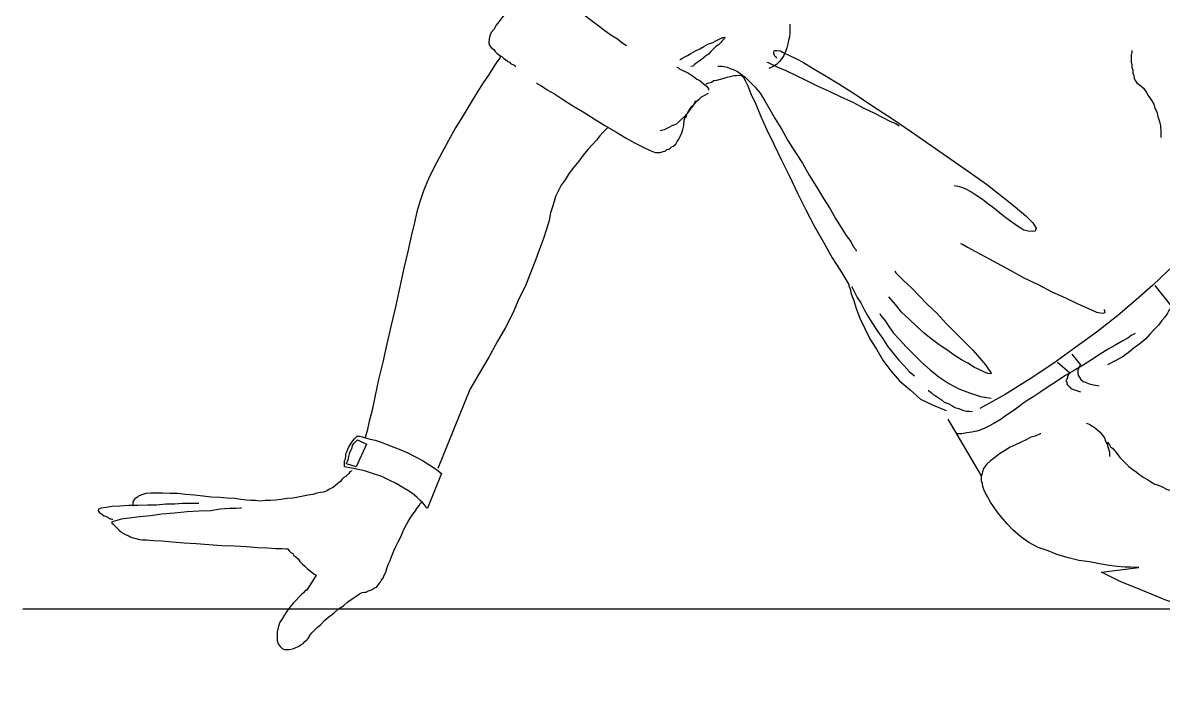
# Model space of a CAD drawing. Extents: x 143.27 to 145.18, y 59.79 to 61.15.
# Drawn here: x 143.268 to 144.064, y 60.239 to 60.699 of the extents above; entities that cross this region are included whole.
import ezdxf

# ---------------------------------------------------------------- set-up
doc = ezdxf.new("R2010")
doc.units = 0
doc.header["$MEASUREMENT"] = 0
doc.layers.get('0').update_dxf_attribs({"linetype": 'CONTINUOUS'})

msp = doc.modelspace()

# ---------------------------------------------------------------- linework, layer by layer
at = {"linetype": 'Continuous'}
for points in [[(143.63192, 60.72703), (143.63227, 60.72668), (143.63368, 60.72527), (143.63578, 60.72352), (143.63894, 60.72106), (143.64245, 60.71825), (143.64631, 60.71543), (143.65052, 60.71158), (143.65474, 60.70807), (143.65965, 60.7042), (143.66457, 60.70035), (143.66913, 60.69684), (143.67405, 60.69333), (143.67826, 60.69016), (143.68282, 60.68736), (143.68599, 60.6849), (143.68914, 60.68279)], [(143.61577, 60.71579), (143.61472, 60.71438), (143.61297, 60.71333), (143.6112, 60.71088), (143.6091, 60.70878), (143.60664, 60.70666), (143.60418, 60.70456), (143.60208, 60.7021), (143.59997, 60.6993), (143.59821, 60.69684), (143.59646, 60.69402), (143.5947, 60.69192), (143.59365, 60.68946), (143.59331, 60.68736), (143.59295, 60.6849), (143.59331, 60.68315), (143.5947, 60.68139)], [(143.80325, 60.69754), (143.80325, 60.69718), (143.80325, 60.69613), (143.80325, 60.69508), (143.80325, 60.69333), (143.80325, 60.69157), (143.80289, 60.68876), (143.8022, 60.6863), (143.80184, 60.68385), (143.80113, 60.68103), (143.80008, 60.67857), (143.79903, 60.67577), (143.79762, 60.67367), (143.79587, 60.67155), (143.79377, 60.66945), (143.79166, 60.66804), (143.78851, 60.66665)], [(143.5947, 60.68139), (143.59646, 60.67998), (143.59751, 60.67857), (143.59892, 60.67718), (143.60067, 60.67577), (143.60208, 60.67506), (143.60348, 60.67367), (143.60454, 60.67296), (143.60594, 60.67191), (143.60734, 60.67121), (143.60805, 60.67016), (143.6091, 60.6698), (143.6098, 60.66945), (143.61085, 60.66909), (143.6112, 60.6684), (143.6112, 60.6684), (143.61156, 60.66804)], [(143.72636, 60.67296), (143.7267, 60.67296), (143.72777, 60.67367), (143.72952, 60.67472), (143.73162, 60.67577), (143.73408, 60.67718), (143.73725, 60.67893), (143.7404, 60.68033), (143.74322, 60.6821), (143.74637, 60.68385), (143.74953, 60.6849), (143.75199, 60.6863), (143.75479, 60.68771), (143.7562, 60.68841), (143.7576, 60.68841), (143.75796, 60.68841), (143.7576, 60.68806)], [(143.7576, 60.68806), (143.75725, 60.68736), (143.75584, 60.68595), (143.75479, 60.68454), (143.7534, 60.68315), (143.75163, 60.6821), (143.74987, 60.68033), (143.74812, 60.67857), (143.74637, 60.67682), (143.74427, 60.67542), (143.74251, 60.67367), (143.74076, 60.6726), (143.739, 60.67121), (143.73759, 60.67016), (143.73654, 60.66945), (143.73549, 60.6684), (143.73408, 60.66804)], [(143.60103, 60.67506), (143.60067, 60.67401), (143.59892, 60.67155), (143.59646, 60.66804), (143.59331, 60.66278), (143.58909, 60.65681), (143.58452, 60.64979), (143.57996, 60.64207), (143.57504, 60.63399), (143.56978, 60.62521), (143.56486, 60.61644), (143.55995, 60.60731), (143.55504, 60.59819), (143.55082, 60.58976), (143.54731, 60.58133), (143.54485, 60.57361), (143.54275, 60.56659)], [(143.79377, 60.67401), (143.79377, 60.67472), (143.79306, 60.67506), (143.79271, 60.67542), (143.79236, 60.67647), (143.79201, 60.67718), (143.79201, 60.67823), (143.79201, 60.67857), (143.79236, 60.67893), (143.79306, 60.67928), (143.79446, 60.67928), (143.79657, 60.67893), (143.79938, 60.67752), (143.80289, 60.67577), (143.80746, 60.67367), (143.81273, 60.67085), (143.8194, 60.66665)], [(144.04198, 60.67928), (144.04198, 60.67893), (144.04198, 60.67857), (144.04198, 60.67752), (144.04162, 60.67647), (144.04162, 60.67472), (144.04162, 60.67331), (144.04162, 60.67121), (144.04198, 60.66945), (144.04198, 60.66734), (144.04267, 60.66559), (144.04267, 60.66349), (144.04338, 60.66173), (144.04374, 60.65998), (144.04443, 60.65822), (144.04549, 60.65681), (144.04654, 60.65611)], [(143.72425, 60.6677), (143.72425, 60.6677), (143.72531, 60.66734), (143.72636, 60.66629), (143.72811, 60.66559), (143.72987, 60.66454), (143.73162, 60.66383), (143.73374, 60.66244), (143.73584, 60.66103), (143.7383, 60.65927), (143.7404, 60.65822), (143.74215, 60.65681), (143.74391, 60.6554), (143.74497, 60.65435), (143.74602, 60.6533), (143.74637, 60.6526), (143.74637, 60.65155)], [(143.75304, 60.66804), (143.75304, 60.6684), (143.75374, 60.6684), (143.75479, 60.6684), (143.75584, 60.6684), (143.75725, 60.66804), (143.75935, 60.6677), (143.76147, 60.66665), (143.76357, 60.66594), (143.76673, 60.66454), (143.76954, 60.66244), (143.77235, 60.66032), (143.7755, 60.65716), (143.77901, 60.65365), (143.78254, 60.64943), (143.78569, 60.64417), (143.7892, 60.6382)], [(143.7871, 60.67121), (143.78815, 60.67085), (143.79095, 60.66945), (143.79482, 60.6677), (143.80043, 60.66524), (143.8071, 60.66208), (143.81448, 60.65857), (143.8222, 60.65471), (143.83063, 60.65084), (143.8387, 60.64699), (143.84713, 60.64312), (143.85485, 60.63891), (143.86187, 60.63574), (143.8682, 60.63259), (143.87346, 60.62977), (143.87732, 60.62838), (143.87943, 60.62662)], [(143.8194, 60.66665), (143.82747, 60.66208), (143.8373, 60.65611), (143.84888, 60.64874), (143.86117, 60.64031), (143.87486, 60.63154), (143.8882, 60.62241), (143.9019, 60.61293), (143.91559, 60.60345), (143.92858, 60.59432), (143.94051, 60.58589), (143.9514, 60.57746), (143.96052, 60.5701), (143.9679, 60.56377), (143.97282, 60.55887), (143.97528, 60.55536), (143.97457, 60.55324)], [(143.74461, 60.65611), (143.74497, 60.65611), (143.74602, 60.65647), (143.74672, 60.65681), (143.74848, 60.65716), (143.75023, 60.65822), (143.75233, 60.65857), (143.75479, 60.65927), (143.75725, 60.65998), (143.75935, 60.66068), (143.76147, 60.66103), (143.76427, 60.66173), (143.76603, 60.66173), (143.76778, 60.66208), (143.76954, 60.66173), (143.77024, 60.66103), (143.77094, 60.66032)], [(143.77094, 60.66032), (143.77199, 60.65822), (143.77375, 60.65471), (143.77586, 60.64909), (143.77937, 60.64171), (143.78288, 60.6333), (143.7871, 60.6238), (143.79201, 60.61398), (143.79728, 60.60275), (143.80289, 60.59152), (143.80851, 60.57958), (143.81448, 60.56799), (143.82045, 60.55641), (143.82676, 60.54552), (143.83273, 60.53463), (143.8387, 60.52516), (143.84432, 60.51604)], [(143.6263, 60.65681), (143.62701, 60.65611), (143.62981, 60.65471), (143.63368, 60.65189), (143.63894, 60.64909), (143.64455, 60.64522), (143.65158, 60.64066), (143.65895, 60.63645), (143.66667, 60.63154), (143.67405, 60.62697), (143.68177, 60.62241), (143.68879, 60.61819), (143.69511, 60.61469), (143.70073, 60.61188), (143.70565, 60.60942), (143.70916, 60.60801), (143.71091, 60.60801)], [(144.04654, 60.65611), (144.04759, 60.65506), (144.04864, 60.65435), (144.05005, 60.65296), (144.0511, 60.65155), (144.05251, 60.64979), (144.05321, 60.64804), (144.05461, 60.64628), (144.05602, 60.64417), (144.05743, 60.64171), (144.05812, 60.63891), (144.05953, 60.63645), (144.06023, 60.6333), (144.06128, 60.62977), (144.06199, 60.62662), (144.06233, 60.62241), (144.06233, 60.61854)], [(143.73725, 60.64417), (143.73725, 60.64382), (143.73689, 60.64347), (143.73654, 60.64242), (143.73584, 60.64137), (143.73513, 60.63996), (143.73374, 60.63856), (143.73267, 60.63681), (143.73128, 60.63505), (143.72952, 60.63294), (143.72741, 60.63118), (143.72565, 60.62943), (143.72355, 60.62767), (143.72074, 60.62662), (143.71829, 60.62521), (143.71547, 60.6238), (143.71267, 60.62311)], [(143.72952, 60.63048), (143.72952, 60.63048), (143.72952, 60.63084), (143.72987, 60.63154), (143.72987, 60.63259), (143.73092, 60.6333), (143.73128, 60.63469), (143.73198, 60.6361), (143.73303, 60.63786), (143.73374, 60.63891), (143.73513, 60.64066), (143.73654, 60.64207), (143.7383, 60.64382), (143.74005, 60.64558), (143.74146, 60.64699), (143.74391, 60.64804), (143.74637, 60.64943)], [(143.7892, 60.6382), (143.79306, 60.63154), (143.79762, 60.62416), (143.80184, 60.61644), (143.80676, 60.60872), (143.81202, 60.60063), (143.81658, 60.59222), (143.82184, 60.58414), (143.82676, 60.57607), (143.83134, 60.56869), (143.83519, 60.56202), (143.83906, 60.5557), (143.84257, 60.55008), (143.84572, 60.54587), (143.84747, 60.54236), (143.84923, 60.54026), (143.84959, 60.53921)], [(143.71091, 60.60801), (143.71232, 60.60801), (143.71337, 60.60836), (143.71477, 60.60872), (143.71618, 60.60906), (143.71723, 60.61011), (143.71898, 60.61047), (143.72039, 60.61188), (143.7218, 60.61257), (143.72355, 60.61398), (143.7246, 60.61574), (143.72565, 60.61749), (143.7267, 60.61924), (143.72777, 60.6217), (143.72846, 60.62416), (143.72916, 60.62697), (143.72952, 60.63048)], [(143.67581, 60.62521), (143.67545, 60.62487), (143.6744, 60.6238), (143.67264, 60.62205), (143.67054, 60.6196), (143.66808, 60.61679), (143.66528, 60.61364), (143.66211, 60.61011), (143.65895, 60.60626), (143.6558, 60.60204), (143.65228, 60.59783), (143.64913, 60.59362), (143.64631, 60.58906), (143.6435, 60.58519), (143.6414, 60.58097), (143.63965, 60.57746), (143.63858, 60.57395)], [(143.97457, 60.55324), (143.97246, 60.5529), (143.96965, 60.55324), (143.96649, 60.55395), (143.96368, 60.5557), (143.96052, 60.5578), (143.95666, 60.56062), (143.95316, 60.56308), (143.94929, 60.56623), (143.94543, 60.5694), (143.94156, 60.5722), (143.93771, 60.57536), (143.93384, 60.57782), (143.92963, 60.58063), (143.92577, 60.58274), (143.9219, 60.58414), (143.91805, 60.58484)], [(143.63858, 60.57395), (143.63753, 60.5701), (143.63614, 60.56589), (143.63507, 60.56062), (143.63332, 60.55465), (143.63122, 60.54798), (143.62841, 60.5406), (143.6256, 60.53288), (143.62209, 60.52411), (143.61858, 60.51497), (143.61402, 60.50585), (143.6098, 60.49602), (143.60454, 60.48583), (143.59892, 60.47601), (143.59295, 60.46512), (143.58627, 60.45389), (143.57962, 60.44266)], [(143.54275, 60.56659), (143.54098, 60.55921), (143.53888, 60.54973), (143.53643, 60.53885), (143.53362, 60.52727), (143.53082, 60.51428), (143.528, 60.50128), (143.52485, 60.48759), (143.52168, 60.4746), (143.51888, 60.46161), (143.51606, 60.44968), (143.5136, 60.43844), (143.5115, 60.42826), (143.5094, 60.42054), (143.50799, 60.41386), (143.50694, 60.41001), (143.50658, 60.40896)], [(144.10552, 60.56377), (144.10447, 60.56272), (144.10201, 60.56026), (144.09744, 60.5557), (144.09254, 60.54973), (144.0855, 60.54272), (144.07709, 60.53463), (144.06725, 60.52551), (144.05636, 60.51533), (144.04513, 60.50515), (144.03214, 60.49426), (144.01811, 60.48303), (144.003, 60.47214), (143.98756, 60.46091), (143.97106, 60.45004), (143.9535, 60.43915), (143.93595, 60.42931)], [(143.92226, 60.54447), (143.92366, 60.54411), (143.92717, 60.54201), (143.93279, 60.53885), (143.93981, 60.53534), (143.94789, 60.53078), (143.95701, 60.52586), (143.96649, 60.5206), (143.97667, 60.51604), (143.98615, 60.51076), (143.99563, 60.50656), (144.00441, 60.50234), (144.01178, 60.49918), (144.0174, 60.49672), (144.02162, 60.49602), (144.02337, 60.49638), (144.02301, 60.49848)], [(143.87661, 60.52516), (143.87732, 60.52411), (143.87943, 60.52165), (143.88294, 60.51814), (143.88786, 60.51392), (143.89347, 60.50795), (143.89944, 60.50199), (143.90611, 60.49567), (143.91242, 60.48865), (143.9191, 60.48198), (143.92507, 60.47601), (143.93104, 60.47004), (143.93595, 60.46442), (143.93981, 60.45986), (143.94227, 60.45635), (143.94368, 60.45424), (143.94332, 60.45354)], [(143.84432, 60.51604), (143.84432, 60.51497), (143.84537, 60.51287), (143.84608, 60.50936), (143.84783, 60.50479), (143.84959, 60.49918), (143.85205, 60.49251), (143.85556, 60.48514), (143.85907, 60.47811), (143.86363, 60.47075), (143.8682, 60.46302), (143.87381, 60.45564), (143.87978, 60.44863), (143.88715, 60.44231), (143.89452, 60.43598), (143.90331, 60.43177), (143.91242, 60.42792)], [(143.84642, 60.51463), (143.84642, 60.51428), (143.84747, 60.51253), (143.84888, 60.50971), (143.85029, 60.5069), (143.85275, 60.50304), (143.8552, 60.49848), (143.85766, 60.49392), (143.86082, 60.48865), (143.86433, 60.48337), (143.86784, 60.47847), (143.87135, 60.47285), (143.87522, 60.46829), (143.87907, 60.46337), (143.88294, 60.45915), (143.88645, 60.4553), (143.8903, 60.45214)], [(144.05812, 60.51533), (144.06971, 60.50059)], [(143.94332, 60.45354), (143.94156, 60.45389), (143.93876, 60.45494), (143.93595, 60.45635), (143.93209, 60.4581), (143.92753, 60.46091), (143.92297, 60.46337), (143.91805, 60.46653), (143.91278, 60.47039), (143.90752, 60.4739), (143.9019, 60.47811), (143.89698, 60.48198), (143.89171, 60.4869), (143.88645, 60.4918), (143.88119, 60.49672), (143.87697, 60.50199), (143.87241, 60.50725)], [(144.06971, 60.50059), (144.06971, 60.50023), (144.06937, 60.49953), (144.06796, 60.49777), (144.06691, 60.49602), (144.06515, 60.49321), (144.06304, 60.49075), (144.06058, 60.48759), (144.05777, 60.48478), (144.05461, 60.48127), (144.0518, 60.47811), (144.04759, 60.4746), (144.04374, 60.4718), (144.03952, 60.46829), (144.03531, 60.46512), (144.03039, 60.46266), (144.02513, 60.45986)], [(143.86608, 60.49567), (143.86644, 60.49462), (143.86784, 60.49287), (143.86995, 60.49041), (143.87241, 60.48654), (143.87556, 60.48198), (143.87943, 60.47777), (143.88434, 60.4725), (143.88961, 60.46724), (143.89522, 60.46161), (143.90119, 60.45635), (143.90716, 60.45143), (143.91418, 60.44687), (143.9212, 60.443), (143.92858, 60.4402), (143.9363, 60.43774), (143.94368, 60.43669)], [(144.04443, 60.48162), (144.04338, 60.48127), (144.04162, 60.48022), (144.03916, 60.47847), (144.03531, 60.47636), (144.03073, 60.4739), (144.02547, 60.47075), (144.01986, 60.46724), (144.01389, 60.46337), (144.00792, 60.45951), (144.00125, 60.45564), (143.99528, 60.45214), (143.98931, 60.44827), (143.98369, 60.44441), (143.97843, 60.4409), (143.97352, 60.43774), (143.96931, 60.43528)], [(144.0002, 60.46724), (144.00617, 60.45986)], [(143.99002, 60.46161), (143.99879, 60.45424)], [(144.00617, 60.45986), (144.00617, 60.45986), (144.00581, 60.45951), (144.00581, 60.45915), (144.00511, 60.4581), (144.00476, 60.45705), (144.00441, 60.456), (144.00441, 60.45494), (144.00441, 60.45354), (144.00476, 60.45214), (144.00581, 60.45073), (144.00651, 60.44968), (144.00792, 60.44827), (144.01002, 60.44758), (144.01214, 60.44651), (144.01529, 60.44582), (144.01916, 60.44512)], [(143.99879, 60.45424), (143.99879, 60.45389), (143.99845, 60.45389), (143.99774, 60.45319), (143.99738, 60.45248), (143.99704, 60.45179), (143.99704, 60.45073), (143.99669, 60.45004), (143.99599, 60.44863), (143.99669, 60.44792), (143.99669, 60.44651), (143.99704, 60.44582), (143.99845, 60.44441), (143.9995, 60.44336), (144.00125, 60.44266), (144.00335, 60.44195), (144.00617, 60.4409)], [(143.57962, 60.44266), (143.5575, 60.38754)], [(143.89978, 60.44195), (143.90014, 60.44195), (143.90085, 60.44125), (143.9019, 60.44054), (143.90331, 60.43915), (143.9047, 60.43844), (143.90682, 60.43703), (143.90892, 60.43564), (143.91103, 60.43388), (143.91383, 60.43282), (143.91629, 60.43142), (143.91839, 60.43002), (143.9212, 60.42931), (143.92366, 60.42826), (143.92648, 60.42756), (143.92858, 60.42756), (143.93069, 60.42721)], [(143.96931, 60.43528), (143.9658, 60.43282), (143.96263, 60.43037), (143.95983, 60.42826), (143.95666, 60.42616), (143.9535, 60.42405), (143.9507, 60.42195), (143.94789, 60.42019), (143.94507, 60.41878), (143.94227, 60.41703), (143.93946, 60.41562), (143.93666, 60.41457), (143.93384, 60.41352), (143.93033, 60.41281), (143.92682, 60.41247), (143.92331, 60.41176), (143.91944, 60.41176)], [(143.937, 60.38227), (143.91383, 60.42195)], [(144.01038, 60.41913), (144.01038, 60.41913), (144.01143, 60.41878), (144.01214, 60.41844), (144.01319, 60.41808), (144.01424, 60.41703), (144.01565, 60.41632), (144.01704, 60.41527), (144.0188, 60.41386), (144.01986, 60.41281), (144.02126, 60.41106), (144.02301, 60.40896), (144.02372, 60.4065), (144.02477, 60.40439), (144.02547, 60.40193), (144.02652, 60.39878), (144.02652, 60.39596)], [(143.97843, 60.41176), (143.97808, 60.41176), (143.97667, 60.41106), (143.97457, 60.41001), (143.97141, 60.4093), (143.96824, 60.40755), (143.96509, 60.40614), (143.96088, 60.40404), (143.95701, 60.40229), (143.95316, 60.39983), (143.94965, 60.39771), (143.94614, 60.39491), (143.94332, 60.39281), (143.94051, 60.39035), (143.93841, 60.38754), (143.93771, 60.38508), (143.937, 60.38227)], [(143.50097, 60.41001), (143.50132, 60.41001), (143.50273, 60.41001), (143.50448, 60.40965), (143.50694, 60.40896), (143.51009, 60.4079), (143.5136, 60.4072), (143.51781, 60.4058), (143.52239, 60.40404), (143.5266, 60.40229), (143.53151, 60.40053), (143.53643, 60.39842), (143.54134, 60.39596), (143.54661, 60.39315), (143.55117, 60.39035), (143.55574, 60.38718), (143.55995, 60.38402), (143.55012, 60.3598), (143.54941, 60.3598), (143.54907, 60.36085), (143.54836, 60.36191), (143.54661, 60.36367), (143.54485, 60.36542), (143.54275, 60.36752), (143.53959, 60.36998), (143.53643, 60.3721), (143.53257, 60.37454), (143.52836, 60.377), (143.52344, 60.37946), (143.51817, 60.38192), (143.51255, 60.38368), (143.50624, 60.38579), (143.49956, 60.38718), (143.49219, 60.38859), (143.49219, 60.38859), (143.49219, 60.38894), (143.49219, 60.38964), (143.49219, 60.39069), (143.49219, 60.3914), (143.49219, 60.39281), (143.49289, 60.3942), (143.49325, 60.39596), (143.49325, 60.39771), (143.49395, 60.39912), (143.49464, 60.40088), (143.49535, 60.40263), (143.49676, 60.40509), (143.49781, 60.4065), (143.49922, 60.40825), (143.50097, 60.41001)], [(143.50132, 60.40755), (143.50765, 60.40439), (143.50027, 60.38859), (143.49359, 60.39069), (143.49359, 60.39069), (143.49359, 60.3914), (143.49395, 60.39174), (143.49464, 60.39315), (143.495, 60.39456), (143.49535, 60.39596), (143.49571, 60.39771), (143.49605, 60.39878), (143.49676, 60.40053), (143.49746, 60.40193), (143.49781, 60.40368), (143.49886, 60.40509), (143.49956, 60.4058), (143.50027, 60.4065), (143.50097, 60.4072), (143.50132, 60.40755)], [(144.02513, 60.4058), (144.02513, 60.4058), (144.02547, 60.40509), (144.02652, 60.40404), (144.02723, 60.40263), (144.02863, 60.40158), (144.03004, 60.39983), (144.0318, 60.39771), (144.03355, 60.39527), (144.03565, 60.39315), (144.03777, 60.39105), (144.03987, 60.38894), (144.04267, 60.38684), (144.04513, 60.38508), (144.04759, 60.38297), (144.0504, 60.38122), (144.05285, 60.37982)], [(143.4971, 60.38613), (143.4971, 60.38579), (143.49676, 60.38543), (143.49605, 60.38508), (143.49535, 60.38402), (143.49464, 60.38333), (143.49325, 60.38192), (143.49184, 60.38122), (143.49043, 60.37982), (143.48938, 60.37841), (143.48763, 60.377), (143.48623, 60.37595), (143.48446, 60.37454), (143.48307, 60.37385), (143.48131, 60.37279), (143.48026, 60.3721), (143.47885, 60.37139)], [(143.95912, 60.34435), (143.95491, 60.34891), (143.95104, 60.35349), (143.94789, 60.35734), (143.94543, 60.36085), (143.94332, 60.36401), (143.94156, 60.36752), (143.93981, 60.37033), (143.93876, 60.37279), (143.93805, 60.3749), (143.93771, 60.377), (143.937, 60.37876), (143.937, 60.38017), (143.937, 60.38122), (143.937, 60.38192), (143.937, 60.38227), (143.937, 60.38227)], [(144.05285, 60.37982), (144.05497, 60.37841), (144.05812, 60.37666), (144.06058, 60.37595), (144.06374, 60.37454), (144.0662, 60.37315), (144.06901, 60.3721), (144.07147, 60.37069), (144.07357, 60.36928), (144.07638, 60.36823), (144.07814, 60.36682), (144.07989, 60.36542), (144.08094, 60.36401), (144.08235, 60.36296), (144.0827, 60.36156), (144.0834, 60.36016), (144.0834, 60.3591)], [(143.47885, 60.37139), (143.47744, 60.37103), (143.47534, 60.37069), (143.47288, 60.37033), (143.47008, 60.36928), (143.46691, 60.36893), (143.46341, 60.36823), (143.4599, 60.36752), (143.45603, 60.36682), (143.45217, 60.36647), (143.44796, 60.36577), (143.44409, 60.36542), (143.44024, 60.36506), (143.43673, 60.36506), (143.43322, 60.36472), (143.43005, 60.36506), (143.42689, 60.36506)], [(143.39039, 60.36296), (143.38968, 60.36296), (143.38757, 60.36296), (143.38406, 60.36296), (143.37914, 60.36296), (143.37353, 60.36261), (143.36756, 60.36261), (143.36089, 60.36191), (143.35457, 60.36191), (143.3479, 60.36156), (143.34159, 60.36156), (143.33526, 60.36121), (143.32999, 60.36085), (143.32578, 60.36016), (143.32227, 60.3598), (143.32052, 60.3591), (143.32017, 60.35805)], [(143.35141, 60.36928), (143.35, 60.36893), (143.34825, 60.36823), (143.34755, 60.36752), (143.34649, 60.36682), (143.3458, 60.36647), (143.34544, 60.36542), (143.34474, 60.36506), (143.34474, 60.36401), (143.34439, 60.36367), (143.34439, 60.36331), (143.34439, 60.36261), (143.34474, 60.36191), (143.34474, 60.36156), (143.34474, 60.36156), (143.34474, 60.36156), (143.34474, 60.36121)], [(143.42689, 60.36506), (143.42374, 60.36542), (143.41987, 60.36577), (143.41566, 60.36647), (143.41039, 60.36682), (143.40513, 60.36718), (143.39916, 60.36752), (143.39354, 60.36823), (143.38757, 60.36893), (143.38125, 60.36928), (143.37563, 60.36998), (143.37037, 60.36998), (143.36545, 60.37033), (143.36089, 60.37033), (143.35703, 60.37033), (143.35352, 60.36998), (143.35141, 60.36928)], [(143.52273, 60.32048), (143.52414, 60.3233), (143.52519, 60.32645), (143.5266, 60.32996), (143.528, 60.33312), (143.52975, 60.33629), (143.53151, 60.33979), (143.53292, 60.3433), (143.53467, 60.34681), (143.53643, 60.34998), (143.53818, 60.35278), (143.53993, 60.35559), (143.54169, 60.35805), (143.5431, 60.36016), (143.54451, 60.36191), (143.5452, 60.36331), (143.54626, 60.36401)], [(143.32017, 60.35805), (143.32052, 60.3577), (143.32122, 60.35664), (143.32193, 60.35629), (143.32262, 60.35595), (143.32332, 60.35524), (143.32437, 60.35454), (143.32543, 60.35419), (143.32614, 60.35383), (143.32683, 60.35349), (143.32754, 60.35278), (143.32859, 60.35244), (143.32894, 60.35244), (143.32965, 60.35208), (143.32999, 60.35208), (143.32999, 60.35208), (143.32999, 60.35173)], [(143.42022, 60.3598), (143.41952, 60.3598), (143.41636, 60.35946), (143.4118, 60.35946), (143.40547, 60.3591), (143.3988, 60.35805), (143.39039, 60.3577), (143.3823, 60.35734), (143.37353, 60.35629), (143.36476, 60.35559), (143.35667, 60.35454), (143.34895, 60.35383), (143.34193, 60.35278), (143.33631, 60.35208), (143.33245, 60.35103), (143.32965, 60.35032), (143.32965, 60.34927)], [(143.32965, 60.34927), (143.3307, 60.34857), (143.3314, 60.34786), (143.33245, 60.34681), (143.33316, 60.34611), (143.33421, 60.34506), (143.33491, 60.34435), (143.33631, 60.3433), (143.33701, 60.3426), (143.33842, 60.34189), (143.33983, 60.34119), (143.34159, 60.3405), (143.34264, 60.33979), (143.34474, 60.33909), (143.34649, 60.33874), (143.34895, 60.33804), (143.35106, 60.33768)], [(144.04689, 60.31838), (144.04654, 60.31838), (144.04443, 60.31838), (144.04128, 60.31872), (144.03706, 60.31872), (144.0318, 60.31908), (144.02618, 60.31977), (144.0195, 60.32084), (144.01248, 60.32223), (144.00511, 60.3233), (143.99774, 60.32505), (143.99036, 60.32715), (143.98369, 60.32996), (143.97667, 60.33242), (143.97, 60.33593), (143.96439, 60.33979), (143.95912, 60.34435)], [(143.35106, 60.33768), (143.35387, 60.33768), (143.35879, 60.33734), (143.36476, 60.33699), (143.37178, 60.33629), (143.3802, 60.33558), (143.38863, 60.33522), (143.3974, 60.33453), (143.40652, 60.33383), (143.41531, 60.33347), (143.42374, 60.33312), (143.43146, 60.33242), (143.43848, 60.33207), (143.44409, 60.33171), (143.44866, 60.33171), (143.45147, 60.33137), (143.45252, 60.33137)], [(143.45252, 60.33137), (143.45288, 60.33137), (143.45322, 60.33066), (143.45357, 60.32996), (143.45463, 60.32891), (143.45603, 60.3282), (143.45673, 60.32681), (143.45814, 60.32574), (143.4599, 60.32435), (143.46095, 60.32259), (143.4627, 60.32084), (143.46446, 60.31943), (143.46621, 60.31767), (143.46762, 60.31662), (143.46937, 60.31522), (143.47113, 60.31381), (143.47254, 60.31311)], [(143.50624, 60.30118), (143.50765, 60.30118), (143.50834, 60.30188), (143.50975, 60.30223), (143.51045, 60.30257), (143.51185, 60.30293), (143.51255, 60.30364), (143.51396, 60.30433), (143.51501, 60.30503), (143.51606, 60.30644), (143.51712, 60.30784), (143.51781, 60.30925), (143.51922, 60.311), (143.51993, 60.31311), (143.52098, 60.31522), (143.52168, 60.31767), (143.52273, 60.32048)], [(144.02091, 60.31522), (144.04689, 60.31838)], [(144.30878, 60.23903), (144.2972, 60.24044), (144.28315, 60.2422), (144.26699, 60.24536), (144.24946, 60.24851), (144.23015, 60.25238), (144.2098, 60.25623), (144.18907, 60.26115), (144.16766, 60.26607), (144.1466, 60.27133), (144.12518, 60.27694), (144.10447, 60.28327), (144.08445, 60.28924), (144.06584, 60.29555), (144.04935, 60.30223), (144.0339, 60.30854), (144.02091, 60.31522)], [(143.47254, 60.31311), (143.46586, 60.30257)], [(143.46586, 60.30257), (143.46551, 60.30257), (143.46446, 60.30188), (143.46375, 60.30082), (143.462, 60.29942), (143.46024, 60.29767), (143.45849, 60.29555), (143.45639, 60.29345), (143.45427, 60.29099), (143.45217, 60.28819), (143.45042, 60.28537), (143.44866, 60.28257), (143.44691, 60.27976), (143.44584, 60.2766), (143.44515, 60.27343), (143.44515, 60.27063), (143.44515, 60.26747)], [(143.46796, 60.27063), (143.46832, 60.27133), (143.46937, 60.27273), (143.47113, 60.2745), (143.47323, 60.2766), (143.47569, 60.2787), (143.47849, 60.28152), (143.48131, 60.28398), (143.48482, 60.28642), (143.48798, 60.28959), (143.49149, 60.2917), (143.49464, 60.2945), (143.49746, 60.2966), (143.50027, 60.29836), (143.50273, 60.30011), (143.50448, 60.30082), (143.50624, 60.30118)], [(143.44515, 60.26747), (143.44584, 60.26501), (143.44725, 60.26325), (143.44866, 60.26186), (143.45042, 60.26115), (143.45217, 60.26115), (143.45357, 60.26115), (143.45603, 60.2615), (143.45778, 60.2622), (143.4599, 60.26325), (143.46165, 60.26432), (143.46341, 60.26537), (143.46446, 60.26677), (143.46586, 60.26782), (143.46691, 60.26887), (143.46762, 60.26992), (143.46796, 60.27063)]]:
    msp.add_lwpolyline(points, dxfattribs=at)
msp.add_lwpolyline([(144.08423, 60.28931), (143.26757, 60.28931)])

doc.saveas('drawing.dxf')
